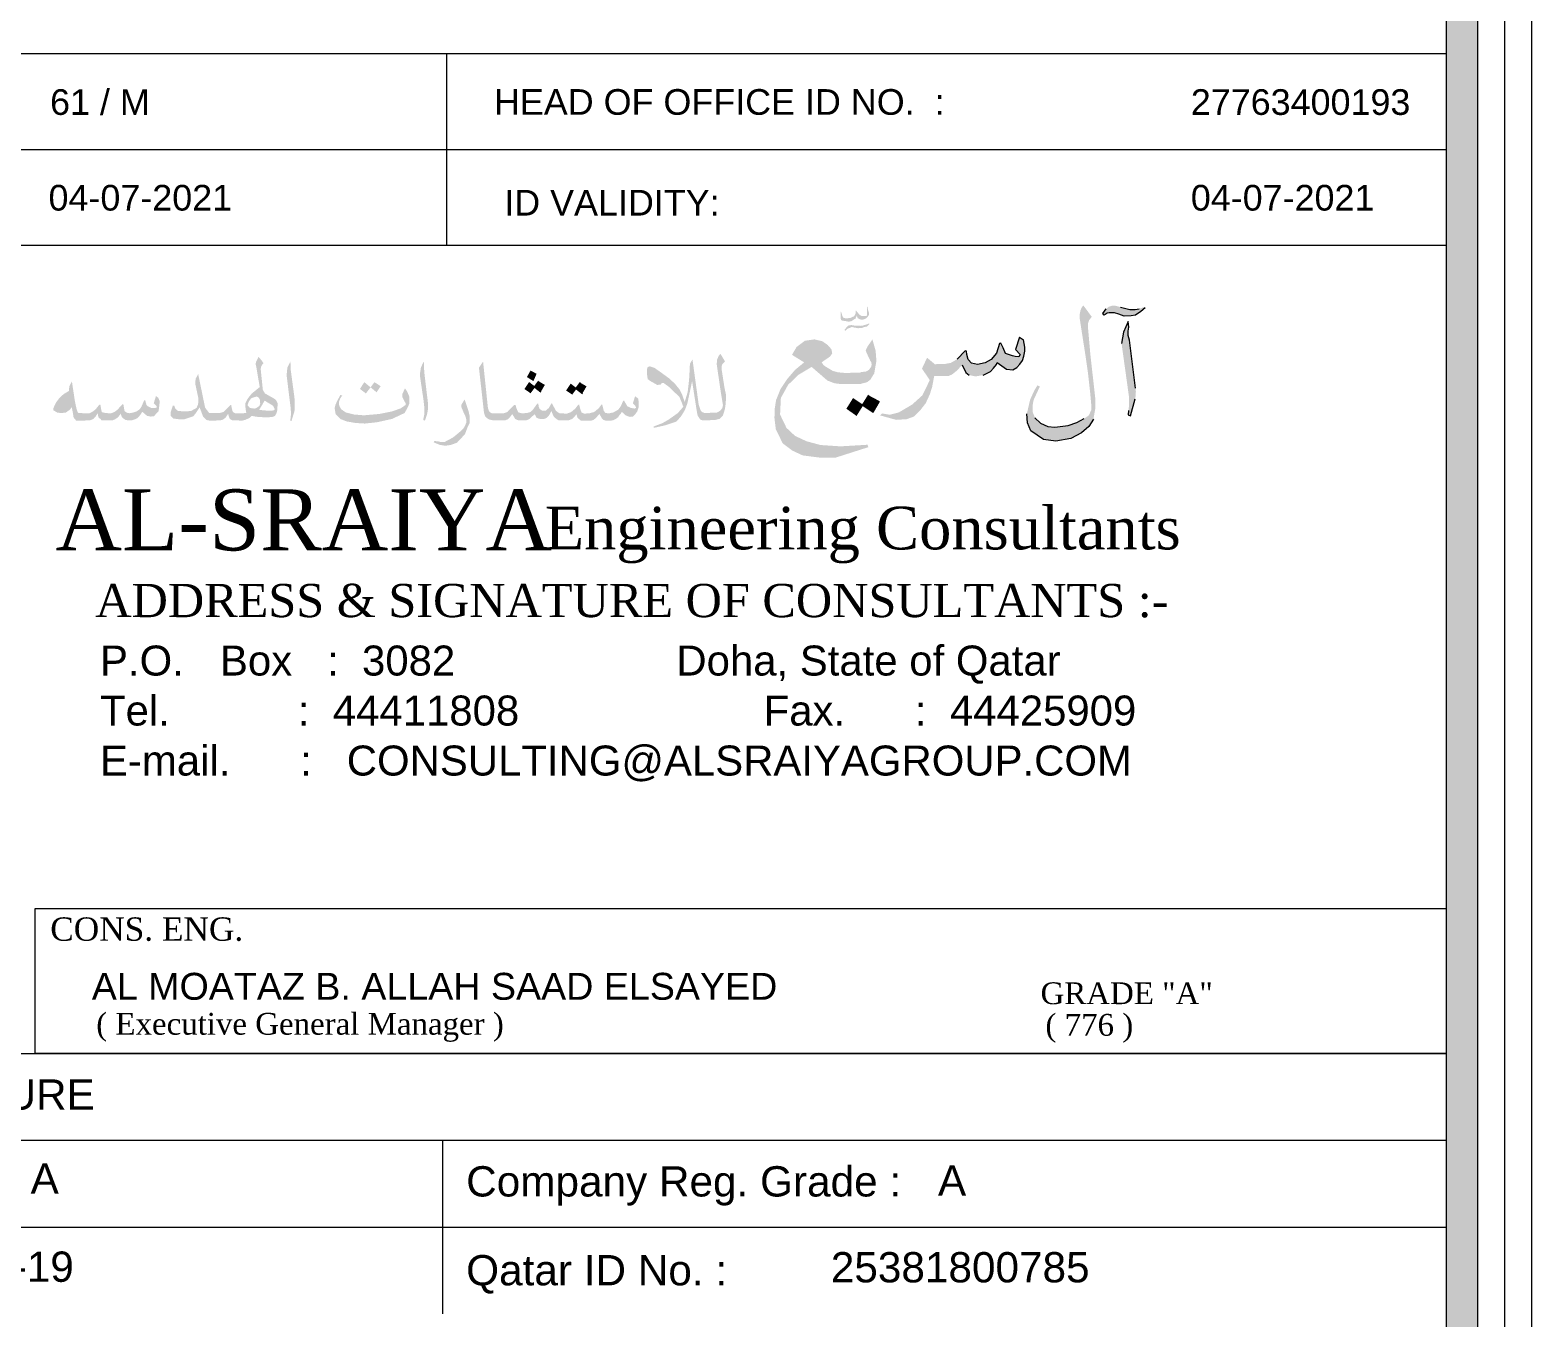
# Model space of a CAD drawing. Header units: inches. Extents: x -68096 to 69834, y -16833 to 17650.
# Drawn here: x 934.5 to 964.39, y -503.55 to -477.91 of the extents above; entities that cross this region are included whole.
import ezdxf
from ezdxf.enums import TextEntityAlignment as Align

# ---------------------------------------------------------------- set-up
doc = ezdxf.new("R2010")
doc.units = ezdxf.units.IN
doc.header["$MEASUREMENT"] = 0
for name, color, linetype in [('DIMENSION', 1, 'Continuous'), ('QCD TITLE A', 7, 'Continuous'), ('QCD TITLE BLOCK', 7, 'Continuous'), ('WIN', 1, 'Continuous')]:
    doc.layers.add(name, color=color, linetype=linetype)
doc.styles.add('MAHER_TIMES', font='times.ttf')
doc.styles.add('Title Sheet_A1$0$DCAQ New Title Block for CD-A1_Dar Al Salam$0$ARIAL_2.5', font='arial.ttf', dxfattribs={"height": 2.5})
doc.styles.add('Title Sheet_A1$0$DCAQ New Title Block for CD-A1_Dar Al Salam$0$title', font='arial.ttf')
doc.styles.add('TITLE2', font='arial.ttf')

msp = doc.modelspace()

# ---------------------------------------------------------------- hatches: boundary and pattern name
at = {"layer": 'DIMENSION', "linetype": 'Continuous', "lineweight": 0, "ltscale": 0.5}
h = msp.add_hatch(color=7, dxfattribs=at)
h.paths.add_polyline_path([(950.82077, -483.64334), (950.73507, -483.65224), (950.68673, -483.64096), (950.66422, -483.60955), (950.63763, -483.52212), (950.62695, -483.51871), (950.62509, -483.64949), (950.6397, -483.68666), (950.65364, -483.69429), (950.69892, -483.70314), (950.71474, -483.70416), (950.79081, -483.71786), (950.84717, -483.70658), (950.87149, -483.68747), (950.89951, -483.66812), (950.91965, -483.66412), (950.94986, -483.59745), (950.96907, -483.65115), (950.99823, -483.66392), (951.03011, -483.67686), (951.07371, -483.67695), (951.13286, -483.65464), (951.16468, -483.62111), (951.19082, -483.58352), (951.1918, -483.53838), (951.17656, -483.49878), (951.16059, -483.41618), (951.15084, -483.41753), (951.15168, -483.52381), (951.1537, -483.56479), (951.15595, -483.59217), (951.13065, -483.60416), (951.03889, -483.60273), (950.99846, -483.57562), (950.93525, -483.49672), (950.92371, -483.49406), (950.92374, -483.55816), (950.89576, -483.60923)])
h.paths.add_polyline_path([(950.97219, -483.84789), (951.05684, -483.84178), (951.09473, -483.82501), (951.15457, -483.81263), (951.20135, -483.76161), (951.18588, -483.75315), (951.15473, -483.76803), (951.12725, -483.77854), (951.07965, -483.79081), (951.06522, -483.79742), (951.02899, -483.80059), (950.90563, -483.79637), (950.84384, -483.78556), (950.79956, -483.78943), (950.77986, -483.79797), (950.74976, -483.82492), (950.70346, -483.88175), (950.72132, -483.90045), (950.76468, -483.8563), (950.78848, -483.85016), (950.84837, -483.82353), (950.90211, -483.83505)])
for points in [[(955.56601, -485.80313), (955.65747, -485.65797), (955.69514, -485.45367), (955.69514, -485.23862), (955.59829, -484.37843), (955.54987, -483.83005), (955.54987, -483.75478), (955.57139, -483.69027), (955.62519, -483.62038), (955.45841, -483.39458), (955.42613, -483.43221), (955.39923, -483.49672), (955.38308, -483.58812), (955.38308, -483.63651), (955.39923, -483.74403), (955.50145, -484.39993), (955.54987, -484.73863), (955.59291, -485.12572), (955.61443, -485.36227), (955.61443, -485.48055), (955.56601, -485.5827), (955.47455, -485.64721), (955.32928, -485.72248), (955.15712, -485.787), (954.88811, -485.81925), (954.7536, -485.80313), (954.60834, -485.73861), (954.49535, -485.63109), (954.44693, -485.50743), (954.44693, -485.38916), (954.46845, -485.27626), (954.5922, -485.00744), (954.54377, -484.98594), (954.47921, -485.09346), (954.39851, -485.27088), (954.33395, -485.55044), (954.34471, -485.73323), (954.41465, -485.88914), (954.66752, -486.06118), (954.90963, -486.09344), (955.20554, -486.03968), (955.42075, -485.92678)], [(956.16154, -483.57014), (956.27242, -483.60925), (956.40938, -483.60273), (956.49417, -483.58969), (956.60505, -483.518), (956.68744, -483.44254), (956.66375, -483.42676), (956.61157, -483.44631), (956.56592, -483.45935), (956.48765, -483.47238), (956.442, -483.47238), (956.3833, -483.47238), (956.19415, -483.42676), (956.09632, -483.40069), (956.02457, -483.40069), (955.96587, -483.42024), (955.91369, -483.45935), (955.84847, -483.55711), (955.87456, -483.58969), (955.93326, -483.55059), (955.97239, -483.54407), (956.07675, -483.54407)], [(956.37405, -484.08477), (956.35253, -483.99337), (956.35253, -483.90735), (956.36329, -483.82671), (956.35253, -483.71381), (956.25569, -483.92348), (956.21803, -484.14928), (956.36329, -485.19227), (956.36867, -485.35356), (956.35791, -485.48796), (956.34715, -485.57398), (956.39558, -485.59011), (956.49242, -485.25141), (956.50318, -485.11163), (956.4978, -485.04174)], [(950.24254, -484.51193), (950.2517, -484.52526), (950.41829, -484.41081), (950.4609, -484.34695), (950.44492, -484.26712), (950.37036, -484.18197), (950.26384, -484.10746), (950.10939, -484.07021), (949.91766, -484.09682), (949.75256, -484.21922), (949.68333, -484.3363), (949.66202, -484.37888), (949.90168, -484.52789), (949.72061, -484.67691), (949.56616, -484.85785), (949.43301, -485.05476), (949.34247, -485.27828), (949.31584, -485.45391), (949.31052, -485.63485), (949.33715, -485.85837), (949.47562, -486.14043), (949.66735, -486.28412), (949.87506, -486.37992), (950.21058, -486.42249), (950.53013, -486.42249), (951.17989, -486.21494), (951.16391, -486.16704), (950.626, -486.19897), (950.22656, -486.17236), (949.94962, -486.09786), (949.72061, -485.99142), (949.55018, -485.83176), (949.42236, -485.56567), (949.43834, -485.23571), (949.58213, -484.97493), (949.78452, -484.77802), (950.05081, -484.61837), (950.36503, -484.88978), (950.50351, -484.943), (950.626, -484.95897), (951.01479, -484.95897), (951.15326, -484.92171), (951.21717, -484.87382), (951.29705, -484.74609), (951.33966, -484.49596), (951.32368, -484.29373), (951.25977, -484.07021), (951.15858, -484.21922), (951.12663, -484.28309), (951.14261, -484.3363), (951.20652, -484.46935), (951.21608, -484.49257), (951.23847, -484.52789), (951.24137, -484.55392), (951.2438, -484.55983), (951.24257, -484.56474), (951.2438, -484.57579), (951.23314, -484.62369), (951.2181, -484.63757), (951.19054, -484.67691), (951.13728, -484.70884), (951.03533, -484.72157), (951.01479, -484.73013), (950.91892, -484.73013), (950.73784, -484.74077), (950.57274, -484.7248), (950.47155, -484.69819), (950.37568, -484.63965), (950.36503, -484.63277), (950.32775, -484.61304), (950.3173, -484.6019), (950.28515, -484.58111), (950.26098, -484.54188), (950.24786, -484.52789), (950.25103, -484.52572)], [(952.20593, -485.48925), (952.32079, -485.34071), (952.40188, -485.16516), (952.44917, -485.01662), (952.48972, -484.80056), (952.77351, -484.80056), (952.84783, -484.7668), (952.94919, -484.68577), (953.04378, -484.57774), (953.11811, -484.72628), (953.18568, -484.7803), (953.31406, -484.80731), (953.46271, -484.7803), (953.61136, -484.70603), (953.67218, -484.64526), (953.72623, -484.57099), (953.73974, -484.53048), (953.92894, -484.66552), (954.05732, -484.67902), (954.13165, -484.63176), (954.19246, -484.56424), (954.24651, -484.48997), (954.27354, -484.40219), (954.29381, -484.30766), (954.29381, -484.22664), (954.26678, -484.0781), (954.18534, -484.02521), (954.10462, -484.2739), (954.19921, -484.36843), (954.17219, -484.4157), (954.09786, -484.40894), (954.05056, -484.39544), (953.90867, -484.34818), (953.86137, -484.24014), (953.81407, -484.14562), (953.78704, -484.15237), (953.72623, -484.34142), (953.62488, -484.46971), (953.50325, -484.53723), (953.3546, -484.57099), (953.23298, -484.54398), (953.16541, -484.46971), (953.13838, -484.36843), (953.13162, -484.30766), (953.10459, -484.30091), (952.94919, -484.46296), (952.8208, -484.53723), (952.71269, -484.55749), (952.50323, -484.56424), (952.34782, -484.43595), (952.24647, -484.65201), (952.40188, -484.88158), (952.25322, -485.18542), (952.05052, -485.36772), (951.787, -485.52301), (951.60456, -485.57028), (951.44915, -485.54327), (951.41537, -485.58378), (951.73294, -485.67155), (951.94241, -485.65805), (952.09106, -485.60404)], [(939.68567, -484.68826), (939.68567, -484.62727), (939.68567, -484.58534), (939.67423, -484.51291), (939.617, -484.63489), (939.60174, -484.78356), (939.68186, -485.42778), (939.68567, -485.48496), (939.68949, -485.54977), (939.68567, -485.59551), (939.67423, -485.687), (939.69711, -485.69843), (939.75815, -485.50021), (939.76197, -485.45447), (939.76197, -485.37442), (939.76197, -485.29055), (939.75815, -485.22956)], [(942.41626, -485.345), (942.3476, -484.77701), (942.33615, -484.64359), (942.33234, -484.50636), (942.27512, -484.62835), (942.25604, -484.75414), (942.25986, -484.82657), (942.32852, -485.29163), (942.34378, -485.4403), (942.34378, -485.55084), (942.32089, -485.67283), (942.35523, -485.68808), (942.39719, -485.55847), (942.41245, -485.47842), (942.41626, -485.39837)], [(943.68713, -485.67646), (943.74434, -485.68361), (943.823, -485.68361), (943.94457, -485.68361), (944.00178, -485.66217), (944.04111, -485.62644), (944.06257, -485.59786), (944.09117, -485.55498), (944.15196, -485.65502), (944.18771, -485.67289), (944.23062, -485.68361), (944.37007, -485.68361), (944.44516, -485.64788), (944.48807, -485.605), (944.53812, -485.55855), (944.57746, -485.63001), (944.61679, -485.64788), (944.65969, -485.65502), (944.73121, -485.65145), (944.77769, -485.63359), (944.83132, -485.57285), (944.87066, -485.49424), (944.91356, -485.59786), (944.94932, -485.63716), (945.0101, -485.68004), (945.21391, -485.68004), (945.28543, -485.65502), (945.33548, -485.605), (945.37124, -485.55855), (945.38912, -485.62644), (945.42488, -485.6586), (945.4499, -485.68361), (945.47851, -485.68718), (945.66087, -485.68718), (945.70735, -485.67289), (945.7431, -485.64788), (945.78244, -485.605), (945.82892, -485.55498), (945.87898, -485.64788), (945.90043, -485.66932), (945.95049, -485.68718), (946.00412, -485.68718), (946.08994, -485.68361), (946.15787, -485.65145), (946.20078, -485.61929), (946.22581, -485.57642), (946.25442, -485.54426), (946.27229, -485.51211), (946.35096, -485.58357), (946.39029, -485.59786), (946.4332, -485.61215), (946.49041, -485.60858), (946.53331, -485.56927), (946.5798, -485.50496), (946.6084, -485.41564), (946.6084, -485.30845), (946.59767, -485.24771), (946.53689, -485.20126), (946.49398, -485.3406), (946.54046, -485.3942), (946.55834, -485.42993), (946.52616, -485.44779), (946.45107, -485.4335), (946.38314, -485.40134), (946.31878, -485.29058), (946.3009, -485.29058), (946.25084, -485.40492), (946.20078, -485.46923), (946.10782, -485.52282), (946.01127, -485.54426), (945.94691, -485.53354), (945.91473, -485.49424), (945.88255, -485.36919), (945.86825, -485.36561), (945.81462, -485.44065), (945.72165, -485.51568), (945.62869, -485.54069), (945.52857, -485.54784), (945.47136, -485.5264), (945.44633, -485.45494), (945.42488, -485.36919), (945.407, -485.36919), (945.34621, -485.44779), (945.2604, -485.51925), (945.17816, -485.54784), (945.03156, -485.54069), (944.96362, -485.49424), (944.91356, -485.40134), (944.88496, -485.34775), (944.87066, -485.34418), (944.82417, -485.42993), (944.76339, -485.48709), (944.68472, -485.48709), (944.63824, -485.45494), (944.61679, -485.40492), (944.61321, -485.34775), (944.58818, -485.35132), (944.49879, -485.47638), (944.45231, -485.51568), (944.3808, -485.53712), (944.28068, -485.54069), (944.21274, -485.52282), (944.17699, -485.44422), (944.15911, -485.37633), (944.12335, -485.37991), (943.99463, -485.51568), (943.9553, -485.52997), (943.91239, -485.54426), (943.71931, -485.54426), (943.69071, -485.54426), (943.6478, -485.51925), (943.62992, -485.50139), (943.61562, -485.45494), (943.60847, -485.43707), (943.51193, -484.51167), (943.42969, -484.63315), (943.5298, -485.5264), (943.55126, -485.59786), (943.58344, -485.63359), (943.62634, -485.66217)], [(947.06146, -484.7343), (946.92585, -484.63864), (946.83411, -484.60676), (946.79023, -484.61871), (946.77428, -484.66256), (946.77428, -484.72633), (946.77827, -484.79807), (946.79023, -484.86184), (946.8381, -484.89772), (946.92984, -484.94953), (946.9777, -484.97743), (947.04551, -484.96946), (947.06944, -484.93757), (947.10534, -484.93757), (947.21303, -485.01729), (947.42045, -485.21658), (947.4723, -485.34412), (947.49623, -485.41188), (947.38854, -485.53544), (947.30477, -485.59522), (947.19708, -485.67095), (947.07742, -485.73871), (946.90989, -485.80248), (946.90989, -485.83038), (947.14523, -485.77857), (947.35663, -485.70682), (947.44837, -485.60718), (947.52415, -485.48362), (947.576, -485.35209), (947.60393, -485.22056), (947.63583, -485.07309), (947.67173, -484.9017), (947.76746, -485.51551), (947.78342, -485.59124), (947.83128, -485.66298), (947.87915, -485.68291), (948.12246, -485.67494), (948.22217, -485.65102), (948.28599, -485.58326), (948.32189, -485.46768), (948.34183, -485.34412), (948.34582, -485.17273), (948.31391, -485.01729), (948.26206, -484.68248), (948.25807, -484.60277), (948.27801, -484.55893), (948.32588, -484.50711), (948.23414, -484.35565), (948.19824, -484.40348), (948.16633, -484.47921), (948.16234, -484.57088), (948.23813, -485.08903), (948.28599, -485.37601), (948.27403, -485.43579), (948.23414, -485.48761), (948.16633, -485.52746), (947.91903, -485.53544), (947.86718, -485.51551), (947.83926, -485.47964), (947.80336, -485.37202), (947.67971, -484.47124), (947.62786, -484.55494), (947.62387, -484.66256), (947.6119, -484.86981), (947.58398, -485.11693), (947.52415, -485.31622), (947.4723, -485.16476), (947.42443, -485.0691), (947.33269, -484.9575), (947.225, -484.85387)], [(944.38437, -484.81895), (944.5131, -484.90113), (944.57746, -484.75464), (944.45589, -484.69032)], [(935.21138, -485.52519), (935.24453, -485.49942), (935.28874, -485.46997), (935.32558, -485.41844), (935.35137, -485.54728), (935.36242, -485.62459), (935.41768, -485.69085), (935.4582, -485.69085), (935.69397, -485.6798), (935.7566, -485.65404), (935.80081, -485.60618), (935.84133, -485.53992), (935.8487, -485.58777), (935.86343, -485.63195), (935.8929, -485.65035), (935.92238, -485.68349), (935.985, -485.68349), (936.12867, -485.68349), (936.18762, -485.6614), (936.23551, -485.62827), (936.27603, -485.58409), (936.29814, -485.54728), (936.32392, -485.61722), (936.34603, -485.63931), (936.36813, -485.65404), (936.3976, -485.67244), (936.45286, -485.68349), (936.51549, -485.68349), (936.57075, -485.66508), (936.61864, -485.64667), (936.66284, -485.60986), (936.69968, -485.55832), (936.72915, -485.51047), (936.82494, -485.59146), (936.89862, -485.60618), (936.96124, -485.59882), (937.00913, -485.54728), (937.05334, -485.49942), (937.06071, -485.45157), (937.07176, -485.35954), (937.07544, -485.29696), (937.04966, -485.23438), (937.00177, -485.19757), (936.95756, -485.34113), (937.00545, -485.38899), (937.02019, -485.41108), (937.0165, -485.42948), (936.97229, -485.43684), (936.9023, -485.43316), (936.84336, -485.40371), (936.81389, -485.37794), (936.80283, -485.33745), (936.7881, -485.28591), (936.76599, -485.28591), (936.71442, -485.40739), (936.67758, -485.46261), (936.61127, -485.50679), (936.54864, -485.52519), (936.47865, -485.53992), (936.43444, -485.53256), (936.37918, -485.50311), (936.36445, -485.42948), (936.35339, -485.35954), (936.33129, -485.36322), (936.23551, -485.46997), (936.17657, -485.51415), (936.11026, -485.53992), (936.05131, -485.53992), (935.985, -485.53256), (935.92606, -485.51783), (935.90764, -485.44421), (935.89659, -485.37058), (935.87817, -485.3669), (935.79344, -485.46997), (935.72713, -485.51783), (935.66818, -485.5436), (935.4803, -485.53624), (935.4582, -485.53256), (935.44346, -485.51415), (935.42136, -485.45157), (935.38821, -485.29696), (935.32926, -484.90675), (935.27769, -485.00246), (935.274, -485.04664), (935.274, -485.09449), (935.16717, -485.15707), (935.08244, -485.23438), (935.0235, -485.31168), (934.98666, -485.38163), (934.96087, -485.44053), (934.96087, -485.45157), (934.96087, -485.46629), (934.96087, -485.48102), (934.97929, -485.49206), (935.00508, -485.50679), (935.03455, -485.52519), (935.10454, -485.53624), (935.15243, -485.53256)], [(941.69832, -485.65377), (941.9501, -485.5356), (942.00351, -485.4403), (942.04166, -485.35643), (942.04547, -485.21158), (941.99969, -485.10484), (941.95773, -485.04385), (941.90814, -485.15059), (941.90432, -485.21539), (941.96917, -485.34119), (941.96917, -485.37549), (941.86999, -485.44411), (941.69451, -485.5051), (941.44273, -485.55466), (941.14137, -485.58134), (940.95063, -485.56609), (940.77896, -485.52416), (940.68741, -485.45936), (940.65689, -485.40599), (940.64544, -485.36787), (940.64544, -485.30688), (940.67215, -485.24207), (940.71029, -485.18489), (940.67215, -485.17727), (940.60729, -485.29544), (940.57296, -485.37549), (940.5577, -485.4403), (940.57678, -485.55466), (940.67978, -485.65758), (940.79803, -485.70332), (940.97351, -485.73382), (941.16044, -485.74526), (941.40459, -485.71857)], [(944.33432, -485.05834), (944.44516, -485.13337), (944.53056, -485.01535), (944.42013, -484.92971)], [(944.65969, -485.11551), (944.74193, -484.97616), (944.61321, -484.90113), (944.53056, -485.01535)], [(945.24967, -484.9583), (945.16386, -485.08692), (945.2747, -485.16195), (945.3601, -485.04394)], [(945.3601, -485.04394), (945.48924, -485.14409), (945.57148, -485.00474), (945.44275, -484.92971)], [(942.9923, -486.12645), (943.06478, -486.05021), (943.15252, -485.95491), (943.20211, -485.82149), (943.24789, -485.7262), (943.24789, -485.61184), (943.225, -485.5051), (943.14489, -485.26495), (943.08385, -485.36406), (943.07622, -485.4098), (943.12582, -485.52797), (943.16015, -485.6004), (943.17541, -485.65377), (943.17541, -485.73382), (943.13726, -485.82149), (943.06096, -485.90155), (942.91219, -486.02353), (942.74815, -486.11121), (942.66804, -486.11121), (942.61463, -486.09977), (942.54215, -486.09215), (942.52689, -486.11883), (942.64897, -486.16838), (942.75578, -486.18744), (942.86641, -486.1722)], [(951.06257, -485.37605), (950.86955, -485.24646), (950.74186, -485.45061), (950.93339, -485.58458)], [(951.27815, -485.52078), (951.39945, -485.29749), (951.18238, -485.18266), (951.06257, -485.37605)]]:
    msp.add_hatch(color=7, dxfattribs=at).paths.add_polyline_path(points)
h = msp.add_hatch(color=7, dxfattribs=at)
h.paths.add_polyline_path([(937.747, -485.59932), (937.8004, -485.53071), (937.87289, -485.42016), (937.8767, -485.43922), (937.94155, -485.61076), (938.01022, -485.67556), (938.06744, -485.687), (938.27344, -485.68319), (938.33448, -485.66794), (938.38788, -485.62601), (938.43747, -485.55358), (938.46418, -485.63744), (938.4947, -485.66794), (938.5214, -485.67937), (938.72053, -485.687), (938.77775, -485.67175), (938.85786, -485.63744), (938.90364, -485.5917), (939.00664, -485.61076), (939.12108, -485.61838), (939.23171, -485.6222), (939.33089, -485.61076), (939.37286, -485.5917), (939.39575, -485.54977), (939.41863, -485.47734), (939.42245, -485.34011), (939.39193, -485.27912), (939.35378, -485.24862), (939.17067, -485.1457), (939.12871, -485.07327), (939.08675, -484.66539), (939.09056, -484.62727), (939.10964, -484.58153), (939.14397, -484.54722), (939.10615, -484.4921), (939.04403, -484.41761), (938.99062, -484.52435), (938.98681, -484.56628), (938.99825, -484.61202), (939.06692, -485.0199), (938.91051, -485.1457), (938.82277, -485.25625), (938.78081, -485.34392), (938.78462, -485.44684), (938.79988, -485.53071), (938.73121, -485.54214), (938.57862, -485.54214), (938.5481, -485.52308), (938.52903, -485.50784), (938.51377, -485.45447), (938.49851, -485.37442), (938.48325, -485.37442), (938.44129, -485.42016), (938.3917, -485.46972), (938.34973, -485.51165), (938.26581, -485.53833), (938.06363, -485.53833), (938.01022, -485.46972), (937.9797, -485.42778), (937.84237, -484.76069), (937.79278, -484.85218), (937.78515, -484.91317), (937.78515, -484.95891), (937.84618, -485.24481), (937.84618, -485.3058), (937.83855, -485.3706), (937.80803, -485.43541), (937.69741, -485.4964), (937.55626, -485.50402), (937.438, -485.49259), (937.38459, -485.44684), (937.36552, -485.38966), (937.33882, -485.38585), (937.31974, -485.44303), (937.29304, -485.51927), (937.29304, -485.58789), (937.35026, -485.64507), (937.4647, -485.66032), (937.55626, -485.66413)])
h.paths.add_polyline_path([(938.82277, -485.38204), (938.84566, -485.31343), (938.89525, -485.24481), (938.94103, -485.22575), (939.00969, -485.20669), (939.05166, -485.23337), (939.07073, -485.27149), (939.07073, -485.32105), (939.07836, -485.35154), (939.05929, -485.39348), (939.02877, -485.41635), (938.98681, -485.44303), (938.95629, -485.44684), (938.87236, -485.43541), (938.84184, -485.39729)], flags=16)
h.paths.add_polyline_path([(939.05547, -485.47353), (939.16526, -485.28938), (939.33014, -485.38966), (939.35303, -485.4316), (939.36828, -485.46209), (939.35684, -485.47734), (939.33395, -485.48496), (939.26147, -485.48878), (939.17754, -485.48496)], flags=16)
h = msp.add_hatch(color=7, dxfattribs=at)
h.paths.add_polyline_path([(941.17951, -485.14677), (941.27291, -485.02441), (941.14899, -484.92187), (941.06125, -485.05529)])
h.paths.add_polyline_path([(941.35118, -484.92187), (941.27291, -485.02441), (941.39314, -485.1239), (941.47325, -485.00192)])
at = {"layer": 'WIN', "linetype": 'Continuous', "lineweight": 0}
h = msp.add_hatch(color=86, dxfattribs=at)
h.paths.add_polyline_path([(753.52048, -401.19119), (753.52048, -549.3886), (963.30992, -549.3886), (963.30992, -401.19119)])
h.paths.add_polyline_path([(922.89008, -401.81667), (922.89008, -548.73353), (962.68444, -548.73353), (962.68444, -401.81667)], flags=16)
h.paths.add_polyline_path([(922.26459, -548.73353), (754.14633, -548.73353), (754.14633, -401.81667), (922.26459, -401.81667)], flags=16)
h = msp.add_hatch(color=7, dxfattribs=at)
h.paths.add_polyline_path([(753.52048, -401.19119), (753.52048, -549.3886), (963.30992, -549.3886), (963.30992, -401.19119)])
h.paths.add_polyline_path([(922.89008, -401.81667), (922.89008, -548.73353), (962.68444, -548.73353), (962.68444, -401.81667)], flags=16)
h.paths.add_polyline_path([(922.26459, -548.73353), (754.14633, -548.73353), (754.14633, -401.81667), (922.26459, -401.81667)], flags=16)

# ---------------------------------------------------------------- linework, layer by layer
at = {"layer": 'DIMENSION', "color": 7, "linetype": 'Continuous', "lineweight": 0, "ltscale": 0.5}
for p, q in [((955.84847, -483.55711), (955.91369, -483.45935)), ((955.87456, -483.58969), (955.84847, -483.55711)), ((955.93326, -483.55059), (955.87456, -483.58969)), ((955.97239, -483.54407), (955.93326, -483.55059)), ((956.07675, -483.54407), (955.97239, -483.54407)), ((956.16154, -483.57014), (956.07675, -483.54407)), ((956.27242, -483.60925), (956.16154, -483.57014)), ((956.19415, -483.42676), (956.3833, -483.47238)), ((956.40938, -483.60273), (956.27242, -483.60925)), ((956.3833, -483.47238), (956.442, -483.47238)), ((956.49417, -483.58969), (956.40938, -483.60273)), ((956.442, -483.47238), (956.48765, -483.47238)), ((956.48765, -483.47238), (956.56592, -483.45935)), ((956.60505, -483.518), (956.49417, -483.58969)), ((956.68744, -483.44254), (956.60505, -483.518)), ((956.35253, -483.71381), (956.25569, -483.92348)), ((956.36329, -483.82671), (956.35253, -483.71381)), ((956.35253, -483.90735), (956.36329, -483.82671)), ((956.35253, -483.99337), (956.35253, -483.90735)), ((953.78704, -484.15237), (953.72623, -484.34142)), ((953.81407, -484.14562), (953.78704, -484.15237)), ((953.86137, -484.24014), (953.81407, -484.14562)), ((954.18534, -484.02521), (954.10462, -484.2739)), ((954.18534, -484.02521), (954.26678, -484.0781)), ((954.29381, -484.22664), (954.26678, -484.0781)), ((956.25569, -483.92348), (956.21803, -484.14928)), ((956.37405, -484.08477), (956.35253, -483.99337)), ((956.4978, -485.04174), (956.37405, -484.08477)), ((953.10459, -484.30091), (952.94919, -484.46296)), ((953.13162, -484.30766), (953.10459, -484.30091)), ((953.13838, -484.36843), (953.13162, -484.30766)), ((953.16541, -484.46971), (953.13838, -484.36843)), ((953.23298, -484.54398), (953.16541, -484.46971)), ((953.62488, -484.46971), (953.50325, -484.53723)), ((953.72623, -484.34142), (953.62488, -484.46971)), ((953.90867, -484.34818), (953.86137, -484.24014)), ((954.05056, -484.39544), (953.90867, -484.34818)), ((954.09786, -484.40894), (954.05056, -484.39544)), ((954.17219, -484.4157), (954.09786, -484.40894)), ((954.10462, -484.2739), (954.19921, -484.36843)), ((954.19921, -484.36843), (954.17219, -484.4157)), ((954.19246, -484.56424), (954.24651, -484.48997)), ((954.24651, -484.48997), (954.27354, -484.40219)), ((954.27354, -484.40219), (954.29381, -484.30766)), ((954.29381, -484.30766), (954.29381, -484.22664)), ((953.04378, -484.57774), (953.11811, -484.72628)), ((953.11811, -484.72628), (953.18568, -484.7803)), ((953.3546, -484.57099), (953.23298, -484.54398)), ((953.50325, -484.53723), (953.3546, -484.57099)), ((953.46271, -484.7803), (953.61136, -484.70603)), ((953.61136, -484.70603), (953.67218, -484.64526)), ((953.67218, -484.64526), (953.72623, -484.57099)), ((953.72623, -484.57099), (953.73974, -484.53048)), ((953.73974, -484.53048), (953.92894, -484.66552)), ((953.92894, -484.66552), (954.05732, -484.67902)), ((954.05732, -484.67902), (954.13165, -484.63176)), ((954.13165, -484.63176), (954.19246, -484.56424)), ((944.42013, -484.92971), (944.65969, -485.11551)), ((944.61321, -484.90113), (944.44516, -485.13337)), ((945.24967, -484.9583), (945.48924, -485.14409)), ((945.44275, -484.92971), (945.2747, -485.16195)), ((950.86955, -485.24646), (951.27815, -485.52078)), ((951.18238, -485.18266), (950.93339, -485.58458)), ((951.27815, -485.52078), (951.39945, -485.29749)), ((956.39558, -485.59011), (956.49242, -485.25141)), ((954.34471, -485.73323), (954.33395, -485.55044)), ((954.49535, -485.63109), (954.60834, -485.73861)), ((955.32928, -485.72248), (955.47455, -485.64721)), ((955.65747, -485.65797), (955.56601, -485.80313)), ((956.35791, -485.48796), (956.34715, -485.57398)), ((956.34715, -485.57398), (956.39558, -485.59011)), ((954.41465, -485.88914), (954.34471, -485.73323)), ((954.66752, -486.06118), (954.41465, -485.88914)), ((954.60834, -485.73861), (954.7536, -485.80313)), ((954.7536, -485.80313), (954.88811, -485.81925)), ((954.88811, -485.81925), (955.15712, -485.787)), ((955.15712, -485.787), (955.32928, -485.72248)), ((955.42075, -485.92678), (955.20554, -486.03968)), ((955.56601, -485.80313), (955.42075, -485.92678)), ((954.90963, -486.09344), (954.66752, -486.06118)), ((955.20554, -486.03968), (954.90963, -486.09344)), ((962.68444, -495.4049), (934.58852, -495.4049)), ((934.58852, -495.4049), (934.58852, -498.28041)), ((962.68444, -498.28041), (934.58852, -498.28041))]:
    msp.add_line(p, q, dxfattribs=at)
at = {"layer": 'QCD TITLE BLOCK', "lineweight": 0}
for p, q in [((922.70496, -498.28041), (962.68444, -498.28041)), ((922.70496, -500.00841), (962.68444, -500.00841)), ((942.70302, -500.00841), (942.70302, -503.4644)), ((922.70496, -501.7364), (962.68444, -501.7364))]:
    msp.add_line(p, q, dxfattribs=at)
at = {"layer": 'WIN', "color": 7, "linetype": 'Continuous', "lineweight": 0}
for p, q in [((922.89008, -478.38316), (962.68444, -478.38316)), ((942.78726, -478.38316), (942.78726, -482.19217)), ((922.89008, -480.28767), (962.68444, -480.28767)), ((922.89008, -482.19217), (962.68444, -482.19217))]:
    msp.add_line(p, q, dxfattribs=at)
for points in [[(752.44464, -550.46444), (964.38576, -550.46444), (964.38576, -400.11535), (752.44464, -400.11535)], [(752.44464, -550.46444), (964.38576, -550.46444), (964.38576, -400.11535), (752.44464, -400.11535)], [(752.98256, -549.92652), (963.84784, -549.92652), (963.84784, -400.65327), (752.98256, -400.65327)], [(752.98256, -549.92652), (963.84784, -549.92652), (963.84784, -400.65327), (752.98256, -400.65327)], [(753.52048, -549.3886), (963.30992, -549.3886), (963.30992, -401.19119), (753.52048, -401.19119)], [(753.52048, -549.3886), (963.30992, -549.3886), (963.30992, -401.19119), (753.52048, -401.19119)], [(962.68444, -401.81667), (922.89008, -401.81667), (922.89008, -548.73353), (962.68444, -548.73353)], [(962.68444, -401.81667), (922.89008, -401.81667), (922.89008, -548.73353), (962.68444, -548.73353)]]:
    msp.add_lwpolyline(points, close=True, dxfattribs=at)
msp.add_lwpolyline([(922.89008, -482.19217), (962.68444, -482.19217)], dxfattribs=at)

# ---------------------------------------------------------------- texts
at = {"layer": 'DIMENSION', "color": 7, "linetype": 'Continuous', "lineweight": 0, "ltscale": 0.5}
for s, height, style, p in [('AL-SRAIYA', 1.214271, 'MAHER_TIMES', (935.00076, -488.26868)), ('Engineering Consultants', 0.8499895, 'MAHER_TIMES', (944.73749, -488.24917)), ('ADDRESS & SIGNATURE OF CONSULTANTS :-', 0.6618616, 'MAHER_TIMES', (935.79527, -489.59807)), ('CONS. ENG.', 0.464672, 'MAHER_TIMES', (934.89783, -496.03832)), ('AL MOATAZ B. ALLAH SAAD ELSAYED', 0.5358304, 'TITLE2', (935.72432, -497.21304)), ('GRADE "A"', 0.433634, 'MAHER_TIMES', (954.60648, -497.30028)), ('( Executive General Manager )', 0.4336344, 'MAHER_TIMES', (935.81374, -497.90808)), ('( 776 )', 0.433634, 'MAHER_TIMES', (954.70416, -497.92932))]:
    msp.add_text(s, height=height, dxfattribs=dict(at, style=style)).set_placement(p)
at = {"layer": 'QCD TITLE A', "lineweight": 0, "style": 'Title Sheet_A1$0$DCAQ New Title Block for CD-A1_Dar Al Salam$0$ARIAL_2.5'}
for s, height, p in [('15 / A', 0.602714, (932.86899, -500.46885)), ('A', 0.60271, (952.5645, -500.50713)), ('16-05-19', 0.602714, (931.99763, -502.22353)), ('25381800785', 0.6027145, (950.4319, -502.23513))]:
    msp.add_text(s, height=height, dxfattribs=at).set_placement(p, align=Align.TOP_LEFT)
at = {"layer": 'QCD TITLE A', "color": 7, "lineweight": 0, "insert": (935.88854, -490.16355), "char_height": 0.59690039, "width": 32.1899006, "attachment_point": 1, "style": 'Title Sheet_A1$0$DCAQ New Title Block for CD-A1_Dar Al Salam$0$title'}
msp.add_mtext('P.O.^IBox   :  3082                   Doha, State of Qatar{\\C3; }\\PTel.           :  {\\C3;44411808                     }Fax.      : {\\C3; 44425909\\H1.8529x; \\H0.53968x;\\P}E-mail.      :   {\\C3;CONSULTING@ALSRAIYAGROUP.COM\\H1.571x; }', dxfattribs=at)
at = {"layer": 'QCD TITLE A', "color": 0, "lineweight": 0, "ltscale": 0.02, "char_height": 0.6027145, "attachment_point": 1, "style": 'Title Sheet_A1$0$DCAQ New Title Block for CD-A1_Dar Al Salam$0$ARIAL_2.5'}
for s, insert, width in [('{\\C256;HEAD OF OFFICE SIGNATURE}', (923.57679, -498.79774), 15.0632651), ('{\\C256;Company Reg. Grade :}', (943.1754, -500.52574), 16.2366366), ('{\\C256;Qatar ID No. :}', (943.1754, -502.29374), 16.2366366)]:
    msp.add_mtext(s, dxfattribs=dict(at, insert=insert, width=width))
at = {"layer": 'WIN', "color": 7, "linetype": 'Continuous', "lineweight": 0, "style": 'TITLE2'}
for s, height, p in [('61 / M', 0.511284, (934.89474, -479.60228)), ('HEAD OF OFFICE ID NO.  :', 0.5112836, (943.7284, -479.60045)), ('27763400193', 0.5112836, (957.59697, -479.60228)), ('04-07-2021', 0.511284, (934.86406, -481.50678)), ('ID VALIDITY:', 0.5112836, (943.93331, -481.60539)), ('04-07-2021', 0.511284, (957.59697, -481.50678))]:
    msp.add_text(s, height=height, dxfattribs=at).set_placement(p)

doc.saveas('drawing.dxf')
